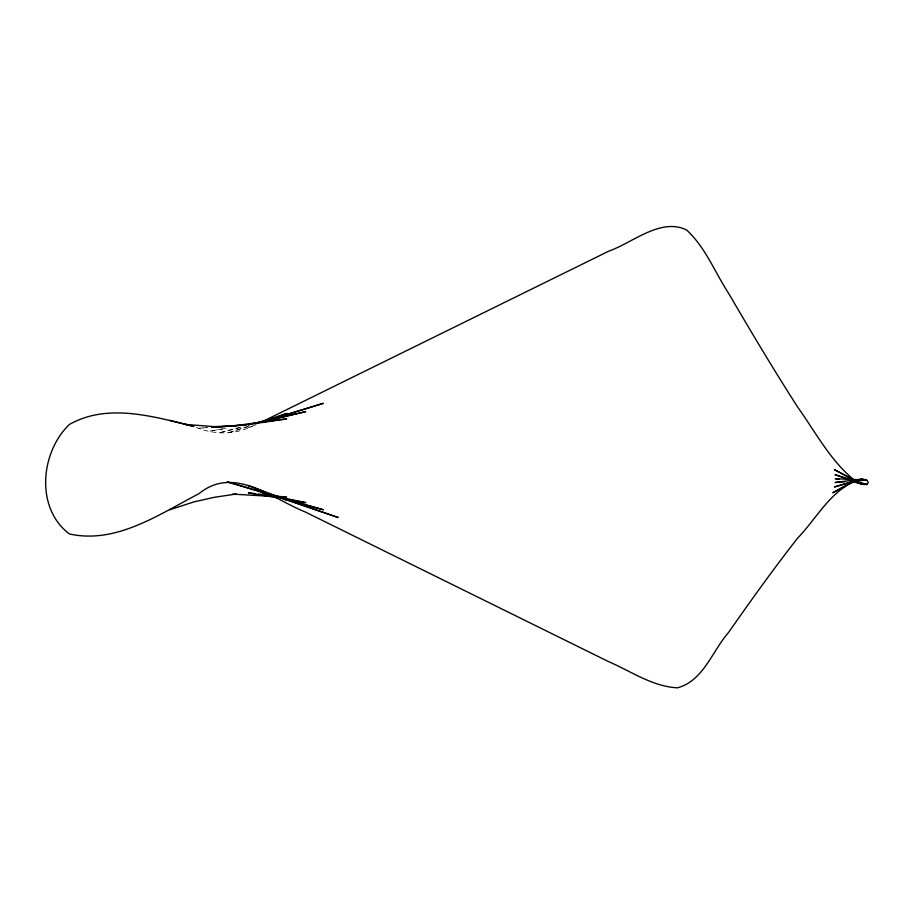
<?xml version="1.0" encoding="UTF-8"?>
<svg xmlns="http://www.w3.org/2000/svg" width="914" height="914" viewBox="0 0 914 914"><rect width="100%" height="100%" fill="white"/><g stroke="black" fill="none" stroke-linecap="round" stroke-linejoin="round"><path stroke-width="0.69" stroke-dasharray="4.57 3.43" d="M196.19 427.455C215.361 435.144 236.84 434.95 255.109 424.759M247.82 427.889L255.612 424.999M248.882 426.038L227.232 433.236L249.808 426.118M240.69 427.192L218.697 432.973L240.542 427.455M224.935 428.517L209.672 431.191L226.261 428.38M207.364 427.603L198.886 428.209L207.272 427.706"/><path stroke-width="1.37" d="M853.185 481.152L862.256 484.374L866.792 484.511L868.3 482.523L866.792 480.113L862.256 478.982C832.665 486.317 817.55 517.678 797.636 538.106C773.598 568.782 750.92 600.475 728.595 632.408C712.36 650.802 703.38 680.976 677.491 687.819C652.505 686.574 631.106 671.333 608.747 661.713L305.253 511.977C271.744 498.507 234.007 465.077 198.886 493.731C159.219 514.251 116.135 544.424 69.384 533.925C35.178 508.298 40.41 452.202 69.384 424.473C108.012 402.651 153.883 416.727 193.951 426.415L169.65 420.371M844.616 486.248L832.848 492.76L854.693 480.81L834.402 486.968L862.256 478.982L835.065 482.501L844.719 481.769M262.398 421.628L608.747 251.156C632.225 243.055 661.039 217.052 686.768 230.122C705.494 247.511 714.874 272.223 728.595 293.325C750.965 331.622 773.667 369.736 797.636 407.061C815.585 432.105 830.38 460.839 854.693 480.421L834.402 469.659L854.99 480.536M268.59 420.177L286.779 413.436L255.646 423.788M169.65 509.795L193.951 501.9L214.207 497.319L236.28 494.028M263.095 421.925L323.35 403.325L262.387 421.948L305.779 411.631L248.38 424.644L252.481 424.027M262.387 421.948L275.057 418.155L254.435 423.582M248.38 424.644L251.179 424.107M253.989 423.559L260.993 422.211M242.964 425.353L261.004 422.188M242.85 425.581L245.615 425.113M255.212 423.605L257.942 423.193M260.684 422.782L286.642 418.852L229.665 426.358M237.766 425.673L214.207 426.632L185.405 424.416M240.428 425.41L245.729 424.896M851.608 481.255L866.792 480.113L862.667 479.93M211.614 427.295L245.558 424.85M214.276 427.284L225.472 426.61M859.914 479.804L835.179 478.685L839.303 479.45M232.464 494.12L272.383 496.416M275.24 496.576L278.085 496.736M282.369 496.988L286.642 497.227L272.475 495.617M255.463 493.674L248.38 492.863L277.776 497.867M258.296 493.994L261.141 494.314M290.378 500.015L305.779 502.643L262.387 493.514L275.937 497.125M851.665 481.724L866.792 484.511L858.852 482.066M284.071 499.295L288.127 500.381M290.835 501.101L323.35 509.772L227.232 481.849L286.779 499.764L338.157 517.507L275.057 495.902L286.779 499.764L247.82 485.448M186.753 424.793L189.449 425.558M853.573 480.421L835.065 474.697L848.009 479.313M859.731 483.06L862.256 484.374L857.412 481.815"/></g></svg>
